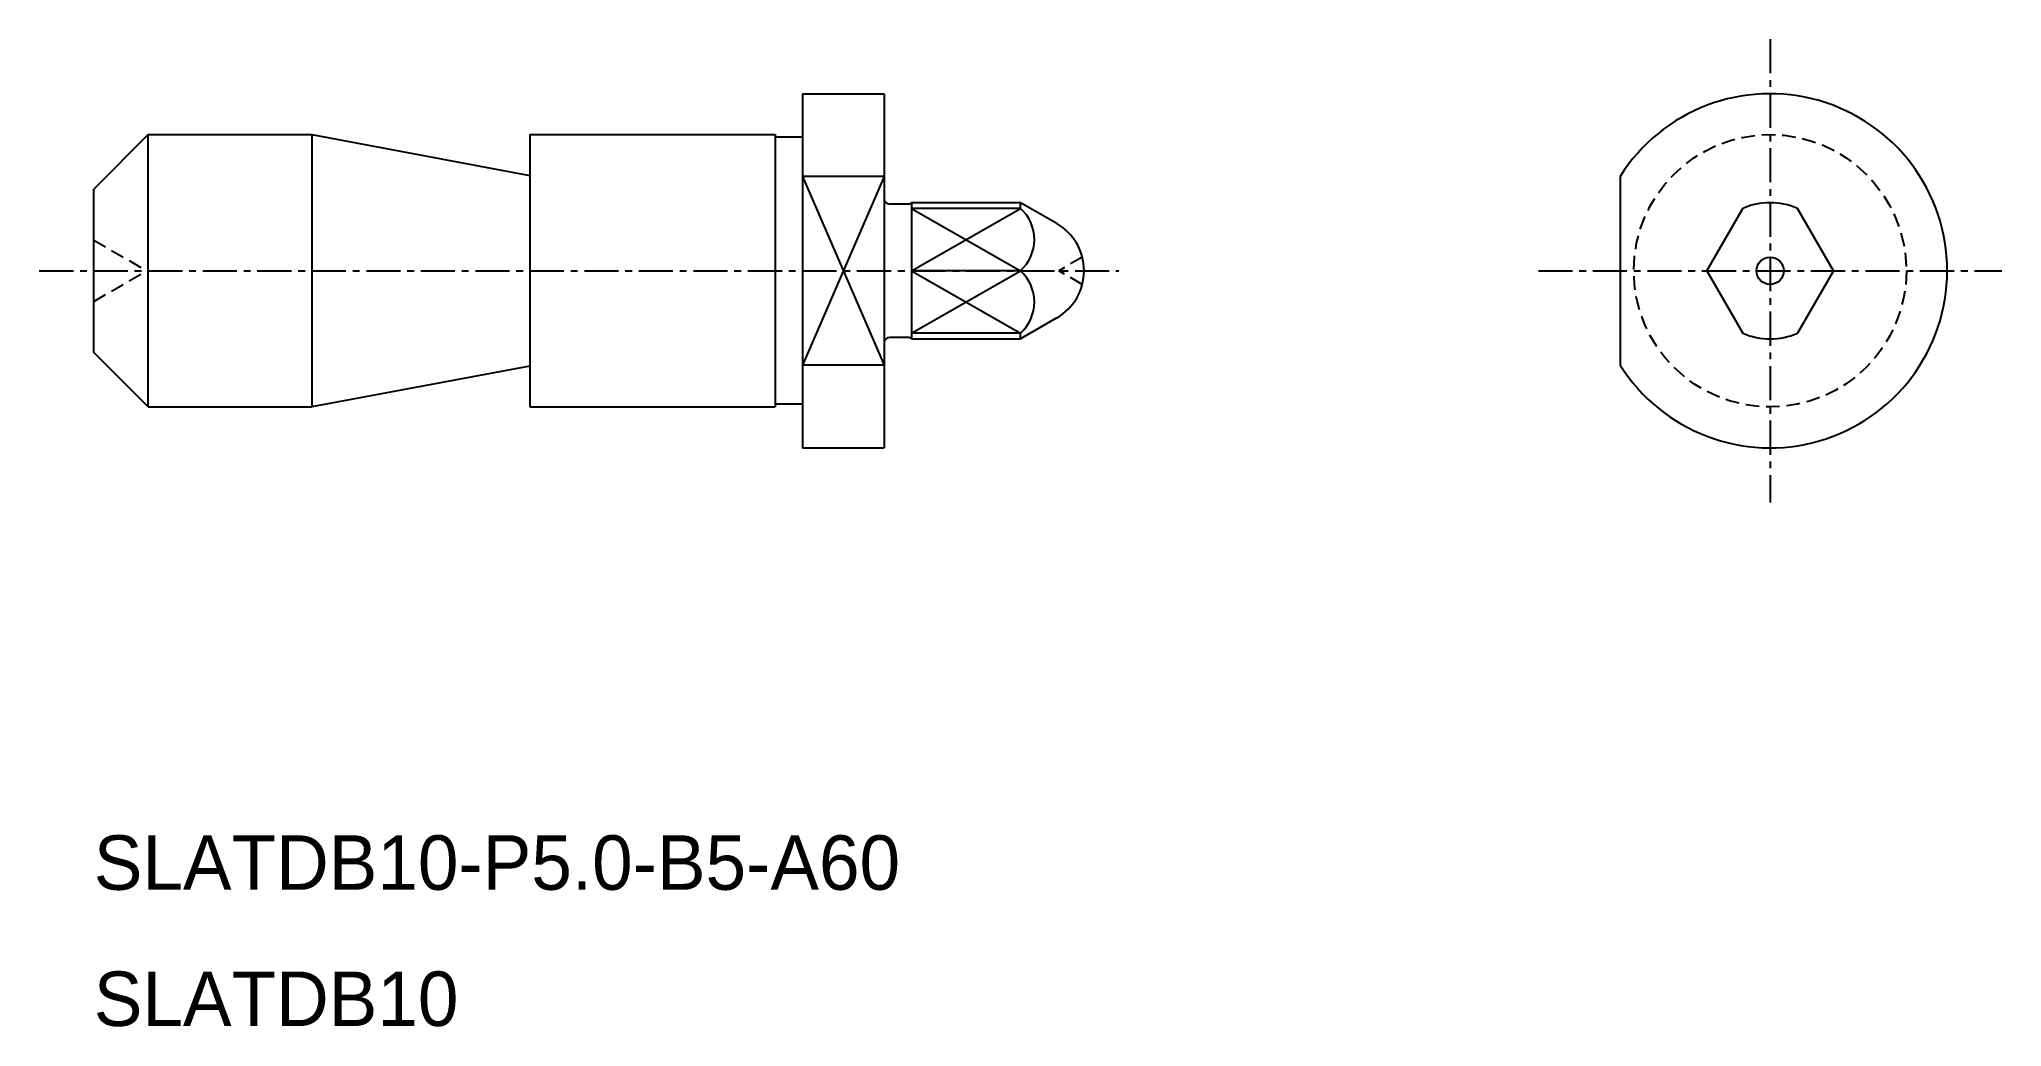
# Model space of a CAD drawing. Extents: x -1353.1 to -1281.1, y -688.3 to -652.1.
import ezdxf

# ---------------------------------------------------------------- set-up
doc = ezdxf.new("R2010")
doc.units = 0
doc.linetypes.add('CENTER', pattern=[2, 1.25, -0.25, 0.25, -0.25])
doc.linetypes.add('DASHED', pattern=[0.75, 0.5, -0.25])
doc.layers.get('0').update_dxf_attribs({"linetype": 'CONTINUOUS'})
doc.layers.add('CENTER', color=1, linetype='CENTER')

msp = doc.modelspace()

# ---------------------------------------------------------------- linework, layer by layer
at = {"color": 7, "linetype": 'CONTINUOUS'}
for p, q in [((-1325.079, -654.091), (-1325.079, -667.091)), ((-1325.079, -654.091), (-1322.079, -654.091)), ((-1322.079, -654.091), (-1322.079, -667.091)), ((-1349.079, -655.591), (-1351.079, -657.591)), ((-1349.079, -655.591), (-1343.079, -655.591)), ((-1343.079, -655.591), (-1335.079, -657.091)), ((-1343.079, -655.591), (-1343.079, -665.591)), ((-1335.079, -655.591), (-1326.079, -655.591)), ((-1335.079, -655.591), (-1335.079, -665.591)), ((-1326.079, -655.591), (-1326.079, -665.591)), ((-1325.079, -655.691), (-1326.079, -655.691)), ((-1351.079, -663.591), (-1351.079, -657.591)), ((-1321.212, -658.141), (-1321.879, -658.141)), ((-1321.079, -658.091), (-1321.079, -663.091)), ((-1317.079, -658.091), (-1321.079, -658.091)), ((-1317.079, -658.3), (-1317.079, -658.091)), ((-1315.749, -658.859), (-1317.079, -658.091)), ((-1291.902, -660.591), (-1290.579, -658.3)), ((-1287.257, -660.591), (-1288.579, -658.3)), ((-1291.902, -660.591), (-1290.579, -662.883)), ((-1287.257, -660.591), (-1288.579, -662.883)), ((-1315.749, -662.324), (-1317.079, -663.091)), ((-1321.212, -663.041), (-1321.879, -663.041)), ((-1321.079, -663.091), (-1317.079, -663.091)), ((-1317.079, -663.091), (-1317.079, -662.883)), ((-1349.079, -665.591), (-1351.079, -663.591)), ((-1335.079, -664.091), (-1343.079, -665.591)), ((-1349.079, -665.591), (-1343.079, -665.591)), ((-1335.079, -665.591), (-1326.079, -665.591)), ((-1325.079, -665.491), (-1326.079, -665.491)), ((-1325.079, -667.091), (-1322.079, -667.091))]:
    msp.add_line(p, q, dxfattribs=at)
at = {"color": 3, "linetype": 'CONTINUOUS'}
for p, q in [((-1325.079, -657.127), (-1322.079, -664.056)), ((-1322.079, -657.127), (-1325.079, -664.056)), ((-1321.079, -658.3), (-1317.079, -660.591)), ((-1321.079, -660.591), (-1317.079, -658.3)), ((-1321.079, -660.591), (-1317.079, -662.883)), ((-1321.079, -662.883), (-1317.079, -660.591))]:
    msp.add_line(p, q, dxfattribs=at)
for p, q in [((-1322.079, -657.127), (-1325.079, -657.127)), ((-1295.079, -657.127), (-1295.079, -664.056)), ((-1317.079, -658.3), (-1321.079, -658.3)), ((-1317.079, -660.591), (-1321.079, -660.591)), ((-1317.079, -662.883), (-1321.079, -662.883)), ((-1322.079, -664.056), (-1325.079, -664.056))]:
    msp.add_line(p, q)
at = {"color": 3, "linetype": 'DASHED'}
for p, q in [((-1351.079, -659.466), (-1349.131, -660.591)), ((-1314.813, -660.091), (-1315.679, -660.591)), ((-1351.079, -661.716), (-1349.131, -660.591)), ((-1314.813, -661.091), (-1315.679, -660.591))]:
    msp.add_line(p, q, dxfattribs=at)
msp.add_circle((-1289.579, -660.591), 5, dxfattribs=at)
at = {"color": 7, "linetype": 'CONTINUOUS'}
msp.add_circle((-1289.579, -660.591), 0.5, dxfattribs=at)
for centre, radius, start, end in [((-1289.579, -660.591), 6.5, 212.20423, 147.79577), ((-1321.879, -657.941), 0.2, 180, 270), ((-1321.212, -657.941), 0.2, 270, 311.40962), ((-1289.579, -660.591), 2.5, 66.42182, 113.57818), ((-1316.749, -660.591), 2, 300, 60), ((-1321.879, -663.241), 0.2, 90, 180), ((-1321.212, -663.241), 0.2, 48.59038, 90), ((-1289.579, -660.591), 2.5, 246.42182, 293.57818)]:
    msp.add_arc(centre, radius, start, end, dxfattribs=at)
for centre in [(-1318.116, -659.446), (-1318.116, -661.737)]:
    msp.add_arc(centre, 1.545, 312.14927, 47.85073)
at = {"layer": 'CENTER', "color": 1, "linetype": 'CENTER'}
for p, q in [((-1289.579, -652.091), (-1289.579, -669.091)), ((-1353.079, -660.591), (-1313.477, -660.591)), ((-1298.079, -660.591), (-1281.079, -660.591))]:
    msp.add_line(p, q, dxfattribs=at)
at = {"layer": 'CENTER', "color": 7, "linetype": 'CONTINUOUS'}
msp.add_line((-1349.079, -665.591), (-1349.079, -655.591), dxfattribs=at)

# ---------------------------------------------------------------- texts
at = {"color": 7, "linetype": 'CONTINUOUS'}
for s, p in [('SLATDB10-P5.0-B5-A60', (-1351.079, -683.313)), ('SLATDB10', (-1351.079, -688.313))]:
    msp.add_text(s, height=2, dxfattribs=at).set_placement(p)

doc.saveas('drawing.dxf')
